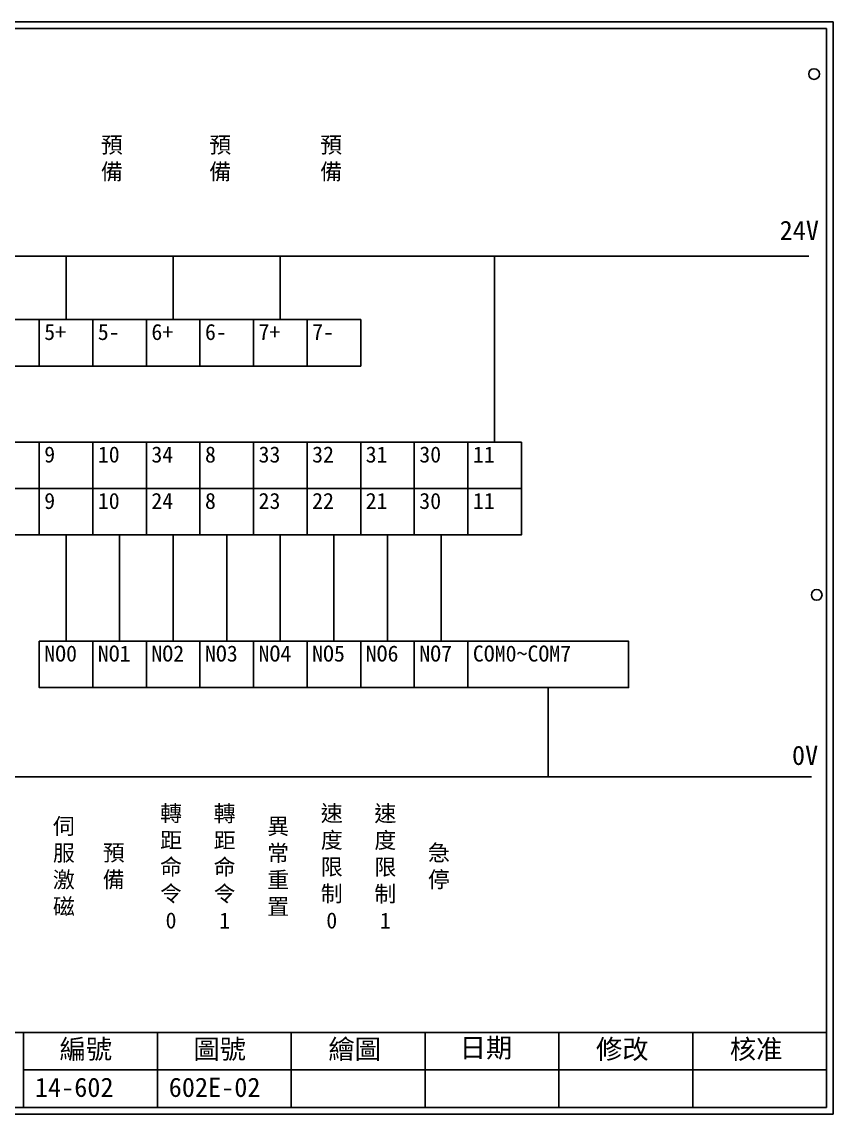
# Model space of a CAD drawing. Extents: x 627 to 914, y 3 to 207.
# Drawn here: x 762.6 to 914.2, y 3 to 207 of the extents above; entities that cross this region are included whole.
import ezdxf

# ---------------------------------------------------------------- set-up
doc = ezdxf.new("R2010")
doc.units = 0
doc.layers.get('0').update_dxf_attribs({"linetype": 'CONTINUOUS'})
doc.layers.add('圖框層', color=7, linetype='CONTINUOUS')
doc.layers.add('標尺寸層', color=3, linetype='CONTINUOUS')
doc.styles.add('CNS', font='romanc.shx', dxfattribs={"bigfont": 'chineset.shx'})
doc.styles.add('STSL', font='kaiu.ttf')

msp = doc.modelspace()

# ---------------------------------------------------------------- linework, layer by layer
for points in [[(755.86, 151.36), (765.87, 151.36), (765.87, 142.69), (755.86, 142.69)], [(765.87, 151.36), (775.88, 151.36), (775.88, 142.69), (765.87, 142.69)], [(775.88, 151.36), (785.89, 151.36), (785.89, 142.69), (775.88, 142.69)], [(785.89, 151.36), (795.9, 151.36), (795.9, 142.69), (785.89, 142.69)], [(795.9, 151.36), (805.91, 151.36), (805.91, 142.69), (795.9, 142.69)], [(805.91, 151.36), (815.92, 151.36), (815.92, 142.69), (805.91, 142.69)], [(815.92, 151.36), (825.93, 151.36), (825.93, 142.69), (815.92, 142.69)], [(755.86, 128.48), (765.87, 128.48), (765.87, 119.81), (755.86, 119.81)], [(765.87, 128.48), (775.88, 128.48), (775.88, 119.81), (765.87, 119.81)], [(775.88, 128.48), (785.89, 128.48), (785.89, 119.81), (775.88, 119.81)], [(785.89, 128.48), (795.9, 128.48), (795.9, 119.81), (785.89, 119.81)], [(795.9, 128.48), (805.91, 128.48), (805.91, 119.81), (795.9, 119.81)], [(805.91, 128.48), (815.92, 128.48), (815.92, 119.81), (805.91, 119.81)], [(815.92, 128.48), (825.93, 128.48), (825.93, 119.81), (815.92, 119.81)], [(825.93, 128.48), (835.94, 128.48), (835.94, 119.81), (825.93, 119.81)], [(835.94, 128.48), (845.95, 128.48), (845.95, 119.81), (835.94, 119.81)], [(845.95, 128.48), (855.96, 128.48), (855.96, 119.81), (845.95, 119.81)], [(755.86, 119.81), (765.87, 119.81), (765.87, 111.15), (755.86, 111.15)], [(765.87, 119.81), (775.88, 119.81), (775.88, 111.15), (765.87, 111.15)], [(775.88, 119.81), (785.89, 119.81), (785.89, 111.15), (775.88, 111.15)], [(785.89, 119.81), (795.9, 119.81), (795.9, 111.15), (785.89, 111.15)], [(795.9, 119.81), (805.91, 119.81), (805.91, 111.15), (795.9, 111.15)], [(805.91, 119.81), (815.92, 119.81), (815.92, 111.15), (805.91, 111.15)], [(815.92, 119.81), (825.93, 119.81), (825.93, 111.15), (815.92, 111.15)], [(825.93, 119.81), (835.94, 119.81), (835.94, 111.15), (825.93, 111.15)], [(835.94, 119.81), (845.95, 119.81), (845.95, 111.15), (835.94, 111.15)], [(845.95, 119.81), (855.96, 119.81), (855.96, 111.15), (845.95, 111.15)], [(765.87, 91.31), (775.88, 91.31), (775.88, 82.65), (765.87, 82.65)], [(775.88, 91.31), (785.89, 91.31), (785.89, 82.65), (775.88, 82.65)], [(785.89, 91.31), (795.9, 91.31), (795.9, 82.65), (785.89, 82.65)], [(795.9, 91.31), (805.91, 91.31), (805.91, 82.65), (795.9, 82.65)], [(805.91, 91.31), (815.92, 91.31), (815.92, 82.65), (805.91, 82.65)], [(815.92, 91.31), (825.93, 91.31), (825.93, 82.65), (815.92, 82.65)], [(825.93, 91.31), (835.94, 91.31), (835.94, 82.65), (825.93, 82.65)], [(835.94, 91.31), (845.95, 91.31), (845.95, 82.65), (835.94, 82.65)], [(845.95, 91.31), (875.96, 91.31), (875.96, 82.65), (845.95, 82.65)]]:
    msp.add_lwpolyline(points, close=True)
for centre in [(910.63, 197.22), (911.12, 99.96)]:
    msp.add_circle(centre, 1)
at = {"layer": '圖框層', "color": 7}
for p, q in [((914.2, 206.97), (627.2, 206.97)), ((914.2, 3), (914.2, 206.97)), ((912.95, 205.72), (628.45, 205.72)), ((912.95, 4.25), (912.95, 205.72)), ((628.45, 18.25), (912.95, 18.25)), ((762.95, 4.25), (762.95, 18.25)), ((787.95, 4.25), (787.95, 18.25)), ((812.95, 4.25), (812.95, 18.25)), ((837.95, 4.25), (837.95, 18.25)), ((862.95, 4.25), (862.95, 18.25)), ((887.95, 4.25), (887.95, 18.25)), ((762.95, 11.25), (912.95, 11.25)), ((628.45, 4.25), (912.95, 4.25)), ((627.2, 3), (914.2, 3))]:
    msp.add_line(p, q, dxfattribs=at)
at = {"layer": '標尺寸層', "color": 7}
for p, q in [((632.04, 163.23), (909.63, 163.23)), ((632.25, 65.97), (910.12, 65.97))]:
    msp.add_line(p, q, dxfattribs=at)
at = {"layer": '標尺寸層'}
for p, q in [((770.87, 151.36), (770.87, 163.23)), ((790.89, 151.36), (790.89, 163.23)), ((810.91, 151.36), (810.91, 163.23)), ((850.95, 128.48), (850.95, 163.23)), ((770.87, 111.15), (770.87, 91.31)), ((780.88, 111.15), (780.88, 91.31)), ((790.89, 111.15), (790.89, 91.31)), ((800.9, 111.15), (800.9, 91.31)), ((810.91, 111.15), (810.91, 91.31)), ((820.92, 111.15), (820.92, 91.31)), ((830.93, 111.15), (830.93, 91.31)), ((840.94, 111.15), (840.94, 91.31)), ((860.95, 82.65), (860.95, 65.97))]:
    msp.add_line(p, q, dxfattribs=at)

# ---------------------------------------------------------------- texts
at = {"char_height": 3, "width": 8.2913, "attachment_point": 1}
for s, insert in [('5+', (766.8, 150.56)), ('5-', (776.81, 150.56)), ('6+', (786.82, 150.56)), ('6-', (796.83, 150.56)), ('7+', (806.84, 150.56)), ('7-', (816.85, 150.56)), ('9', (766.8, 127.68)), ('10', (776.81, 127.68)), ('34', (786.82, 127.68)), ('8', (796.83, 127.68)), ('33', (806.84, 127.68)), ('32', (816.85, 127.68)), ('31', (826.86, 127.68)), ('30', (836.87, 127.68)), ('11', (846.88, 127.68)), ('9', (766.8, 119.01)), ('10', (776.81, 119.01)), ('24', (786.82, 119.01)), ('8', (796.83, 119.01)), ('23', (806.84, 119.01)), ('22', (816.85, 119.01)), ('21', (826.86, 119.01)), ('30', (836.87, 119.01)), ('11', (846.88, 119.01)), ('NO0', (766.8, 90.51)), ('NO1', (776.81, 90.51)), ('NO2', (786.82, 90.51)), ('NO3', (796.83, 90.51)), ('NO4', (806.84, 90.51)), ('NO5', (816.85, 90.51)), ('NO6', (826.86, 90.51)), ('NO7', (836.87, 90.51)), ('COM0~COM7', (846.88, 90.51))]:
    msp.add_mtext(s, dxfattribs=dict(at, insert=insert))
at = {"layer": '圖框層', "color": 4, "style": 'STSL'}
for s, p in [('24V', (904.19, 166.23)), ('0V', (906.5, 68.21)), ('編號', (769.66, 13.34)), ('圖號', (794.66, 13.34)), ('繪圖', (819.89, 13.34)), ('日期', (844.41, 13.59)), ('修改', (869.89, 13.34)), ('核准', (894.89, 13.34)), ('14-602', (765.06, 6.22)), ('602E-02', (790.06, 6.22))]:
    msp.add_text(s, height=3.6, dxfattribs=at).set_placement(p)
at = {"layer": '標尺寸層', "color": 7, "char_height": 3, "width": 1.8888, "attachment_point": 5, "style": 'CNS'}
for s, insert in [('{\\fDFKai-SB|b0|i0|c136|p65;預備}', (779.43, 181.33)), ('{\\fDFKai-SB|b0|i0|c136|p65;預備}', (799.68, 181.33)), ('{\\fDFKai-SB|b0|i0|c136|p65;預備}', (820.4, 181.33)), ('{\\fDFKai-SB|b0|i0|c136|p65;轉距命令0}', (790.49, 49.15)), ('{\\fDFKai-SB|b0|i0|c136|p65;轉距命令1}', (800.5, 49.15)), ('{\\fDFKai-SB|b0|i0|c136|p65;速度限制0}', (820.52, 49.15)), ('{\\fDFKai-SB|b0|i0|c136|p65;速度限制1}', (830.53, 49.15)), ('{\\fDFKai-SB|b0|i0|c136|p65;伺服激磁}', (770.47, 49.15)), ('{\\fDFKai-SB|b0|i0|c136|p65;異常重置}', (810.51, 49.15)), ('{\\fDFKai-SB|b0|i0|c136|p65;預備}', (779.78, 49.15)), ('{\\fDFKai-SB|b0|i0|c136|p65;急停}', (840.54, 49.15))]:
    msp.add_mtext(s, dxfattribs=dict(at, insert=insert))

doc.saveas('drawing.dxf')
